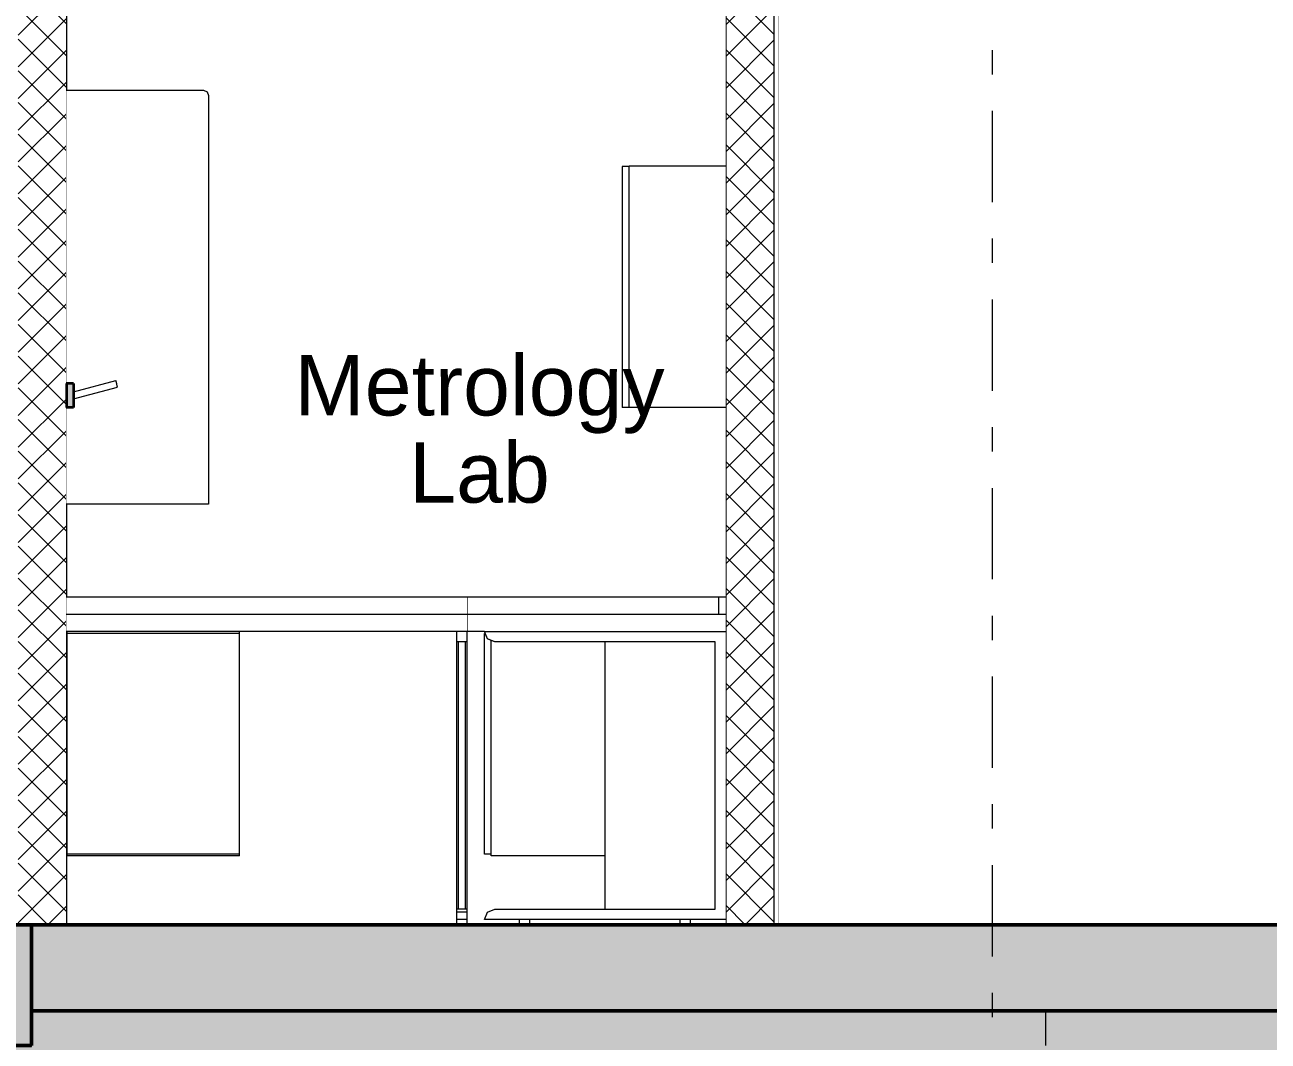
# Model space of a CAD drawing. Header units: millimetres. Extents: x -48147 to 1414029, y -496296 to 18123.
# Drawn here: x 1380901 to 1384508, y -491174 to -488227 of the extents above; entities that cross this region are included whole.
import ezdxf
from ezdxf.enums import TextEntityAlignment as Align

# ---------------------------------------------------------------- set-up
doc = ezdxf.new("R2010")
doc.units = ezdxf.units.MM
doc.header["$MEASUREMENT"] = 0
for name, pattern in [('Dashed', [2822.222233, 1411.111116, -1411.111116]), ('Double Dashed', [546.805537, 264.583325, -105.833328, 70.555556, -105.833328]), ('Wipeout_Contour', [1000, 0, -1000])]:
    doc.linetypes.add(name, pattern=pattern)
for name, color, linetype, lineweight, true_color in [('0_Pen_No__105', 7, 'Continuous', 15, 0xa6a6a6), ('A-230-M_FLOOR.IFC Import_Pen_No__104', 7, 'Continuous', 15, 0xa6a6a6), ('A-230-M_FLOOR.IFC Import_Pen_No__109', 7, 'Continuous', 15, 0xa6a6a6), ('A-230-M_FLOOR.IFC Import_Pen_No__24', 7, 'Continuous', 50, 0x2a2a2a), ('A-230-M_FLOOR.IFC Import_Pen_No__29', 7, 'Continuous', 50, 0x2a2a2a), ('HATCHING_Pen_No__145', 7, 'Continuous', 0, 0xa6a6a6), ('New_A-15-MG_Structural_Grid_Phase_2_Pen_No__222', 7, 'Continuous', 13, 0x65af33), ('New_A-25-M_Wall_Int_Pen_No__107', 7, 'Continuous', 15, 0xa6a6a6), ('New_A-35-M_FFE_Fixed_Pen_No__104', 7, 'Continuous', 15, 0xa6a6a6), ('New_A-35-M_FFE_Fixed_Pen_No__44', 7, 'Continuous', 35, 0x444444), ('New_A-35-M_FFE_Fixed_Pen_No__64', 7, 'Continuous', 20, 0x606060)]:
    doc.layers.add(name, color=color, linetype=linetype, lineweight=lineweight, true_color=true_color)
for name, color, linetype in [('A-230-M_FLOOR.IFC Import', 7, 'Continuous'), ('A-25-M_Wall_Int', 7, 'Continuous'), ('New_A-15-MG_Structural_Grid_Phase_2', 7, 'Continuous'), ('New_A-25-M_Wall_Int', 7, 'Continuous'), ('New_A-35-M_FFE_Fixed', 7, 'Continuous'), ('S-160-M_FOUND.IFC Import', 7, 'Continuous'), ('S-280-M_COLUMN.IFC Import', 7, 'Continuous')]:
    doc.layers.add(name, color=color, linetype=linetype)
for name, color, linetype, lineweight in [('A-95-P_Text_1_50_GA_Pen_No__1', 7, 'Continuous', 13), ('HATCHING_Pen_No__1', 7, 'Continuous', 13), ('New_A-25-M_Wall_Int_Pen_No__1', 7, 'Continuous', 13), ('New_A-35-M_FFE_Fixed_Pen_No__191', 7, 'Continuous', 5), ('New_A-35-M_FFE_Fixed_Pen_No__4', 7, 'Continuous', 20), ('S-280-M_COLUMN.IFC Import_Pen_No__88', 8, 'Continuous', 20)]:
    doc.layers.add(name, color=color, linetype=linetype, lineweight=lineweight)
doc.styles.add('GENERATED_STYLE_2', font='')
doc.styles.get('GENERATED_STYLE_2').set_extended_font_data('Swis721 BT')
pattern_1 = [(45, (1372878.996, -490836.73), (-45.96194, 45.96194), []), (135, (1372878.996, -490836.73), (45.96194, 45.96194), [])]

# ---------------------------------------------------------------- blocks, each defined once
blk = doc.blocks.new('Section Elem_82_2', base_point=(1372879, -490836.7))
at = {"color": 254, "linetype": 'Wipeout_Contour', "lineweight": 0, "ltscale": 8800853.557497036}
blk.add_wipeout([(1383074.1, -487836.7), (1383074.1, -487811.7), (1383074.1, -487236.7), (1382934.1, -487236.7), (1382934.1, -490836.7), (1383074.1, -490836.7)], dxfattribs=at).dxf.layer = 'New_A-25-M_Wall_Int'
at = {"layer": 'New_A-25-M_Wall_Int_Pen_No__107', "linetype": 'Continuous'}
h = blk.add_hatch(dxfattribs=at)
h.set_pattern_fill('Concrete_Block_0002', color=256, style=0, pattern_type=2)
h.set_pattern_definition(pattern_1)
h.paths.add_polyline_path([(1383074.1, -487836.7), (1383074.1, -487811.7), (1383074.1, -487236.7), (1382934.1, -487236.7), (1382934.1, -490836.7), (1383074.1, -490836.7)])
at = {"layer": 'New_A-25-M_Wall_Int_Pen_No__1', "linetype": 'Continuous'}
blk.add_line((1382934.1, -487236.7), (1382934.1, -490836.7), dxfattribs=at)
at = {"color": 254, "linetype": 'Wipeout_Contour', "lineweight": 0, "ltscale": 5868379.344318396}
blk.add_wipeout([(1383074.1, -487836.7), (1383074.1, -490836.7), (1383089.1, -490836.7), (1383089.1, -487836.7)], dxfattribs=at).dxf.layer = 'New_A-25-M_Wall_Int'
at = {"layer": 'New_A-25-M_Wall_Int_Pen_No__107', "linetype": 'Continuous'}
h = blk.add_hatch(dxfattribs=at)
h.set_pattern_fill('Plaster_0002', color=256, style=0, pattern_type=2)
h.set_pattern_definition([(270, (1372879, -490836.73), (86.60254, 0), [0, -50]), (270, (1372922.3, -490861.73), (86.60254, 0), [0, -50])])
h.paths.add_polyline_path([(1383074.1, -487836.7), (1383074.1, -490836.7), (1383089.1, -490836.7), (1383089.1, -487836.7)])
at = {"layer": 'New_A-25-M_Wall_Int_Pen_No__1', "linetype": 'Continuous'}
for p, q in [((1383074.1, -487836.7), (1383074.1, -490836.7)), ((1383089.1, -487836.7), (1383089.1, -490836.7))]:
    blk.add_line(p, q, dxfattribs=at)
blk = doc.blocks.new('Section Elem_106_2', base_point=(1372879, -490836.7))
at = {"color": 254, "linetype": 'Wipeout_Contour', "lineweight": 0, "ltscale": 23454507.47983278}
blk.add_wipeout([(1382934.1, -487540.5), (1381022.1, -487540.5), (1381022.1, -488416.7), (1381419.1, -488416.7), (1381429.7, -488421.1), (1381434.1, -488431.7), (1381434.1, -489616.7), (1381022.1, -489616.7), (1381022.1, -489886.7), (1382934.1, -489886.7), (1382934.1, -489336.7), (1382634.1, -489336.7), (1382634.1, -488637.7), (1382654.1, -488637.7), (1382654.1, -488636.7), (1382934.1, -488636.7)], dxfattribs=at).dxf.layer = 'New_A-25-M_Wall_Int'
at = {"color": 254, "linetype": 'Wipeout_Contour', "lineweight": 0, "ltscale": 11727047.96999164}
blk.add_wipeout([(1381022.1, -490836.7), (1382154.1, -490836.7), (1382154.1, -489986.7), (1381524.1, -489986.7), (1381524.1, -490636.7), (1381024.1, -490636.7), (1381024.1, -489986.7), (1381022.1, -489986.7)], dxfattribs=at).dxf.layer = 'New_A-25-M_Wall_Int'
at = {"color": 254, "linetype": 'Wipeout_Contour', "lineweight": 0, "ltscale": 22001327.64800302}
blk.add_wipeout([(1382184.1, -490836.7), (1382335.8, -490836.7), (1382335.8, -490821.7), (1382234.1, -490821.7), (1382242.9, -490800.5), (1382264.1, -490791.7), (1382584.1, -490791.7), (1382584.1, -490636.7), (1382254.1, -490636.7), (1382254.1, -490631.7), (1382234.1, -490631.7), (1382234.1, -489991.7), (1382236.2, -489991.7), (1382234.1, -489986.7), (1382184.1, -489986.7)], dxfattribs=at).dxf.layer = 'New_A-25-M_Wall_Int'
at = {"color": 254, "linetype": 'Wipeout_Contour', "lineweight": 0, "ltscale": 5869622.916726158}
blk.add_wipeout([(1382934.1, -490821.7), (1382832.5, -490821.7), (1382832.5, -490836.7), (1382934.1, -490836.7)], dxfattribs=at).dxf.layer = 'New_A-25-M_Wall_Int'
at = {"color": 254, "linetype": 'Wipeout_Contour', "lineweight": 0, "ltscale": 5868495.19814803}
blk.add_wipeout([(1382365.8, -490836.7), (1382802.5, -490836.7), (1382802.5, -490821.7), (1382365.8, -490821.7)], dxfattribs=at).dxf.layer = 'New_A-25-M_Wall_Int'
blk = doc.blocks.new('Section Elem_221_2', base_point=(1372879, -490836.7))
at = {"color": 254, "linetype": 'Wipeout_Contour', "lineweight": 0, "ltscale": 5859950.328052682}
blk.add_wipeout([(1381022.1, -487236.7), (1380882.1, -487236.7), (1380882.1, -490836.7), (1381022.1, -490836.7)], dxfattribs=at).dxf.layer = 'New_A-25-M_Wall_Int'
at = {"layer": 'New_A-25-M_Wall_Int_Pen_No__107', "linetype": 'Continuous'}
h = blk.add_hatch(dxfattribs=at)
h.set_pattern_fill('Concrete_Block_0002', color=256, style=0, pattern_type=2)
h.set_pattern_definition(pattern_1)
h.paths.add_polyline_path([(1381022.1, -487236.7), (1380882.1, -487236.7), (1380882.1, -490836.7), (1381022.1, -490836.7)])
at = {"layer": 'New_A-25-M_Wall_Int_Pen_No__1', "linetype": 'Continuous'}
for p, q in [((1381022.1, -487236.7), (1381022.1, -489266.7)), ((1381022.1, -489336.7), (1381022.1, -490836.7))]:
    blk.add_line(p, q, dxfattribs=at)
blk = doc.blocks.new('Section Elem_284_2', base_point=(1372879, -490836.7))
at = {"color": 254, "linetype": 'Wipeout_Contour', "lineweight": 0, "ltscale": 5867136.465312289}
blk.add_wipeout([(1382184.1, -489886.7), (1382184.1, -489936.7), (1382914.1, -489936.7), (1382914.1, -489886.7)], dxfattribs=at).dxf.layer = 'New_A-35-M_FFE_Fixed'
at = {"layer": 'New_A-35-M_FFE_Fixed_Pen_No__64', "linetype": 'Continuous'}
for p in [(1382914.1, -489886.7), (1382184.1, -489936.7)]:
    blk.add_line(p, (1382184.1, -489886.7), dxfattribs=at)
blk = doc.blocks.new('Section Elem_286_2', base_point=(1372879, -490836.7))
at = {"color": 254, "linetype": 'Wipeout_Contour', "lineweight": 0, "ltscale": 5867240.974698574}
blk.add_wipeout([(1382934.1, -489986.7), (1382934.1, -489936.7), (1382184.1, -489936.7), (1382184.1, -489986.7)], dxfattribs=at).dxf.layer = 'New_A-35-M_FFE_Fixed'
at = {"color": 254, "linetype": 'Wipeout_Contour', "lineweight": 0, "ltscale": 5867567.387926623}
blk.add_wipeout([(1382335.8, -490836.7), (1382340.2, -490836.7), (1382340.2, -490821.7), (1382335.8, -490821.7)], dxfattribs=at).dxf.layer = 'New_A-35-M_FFE_Fixed'
at = {"color": 254, "linetype": 'Wipeout_Contour', "lineweight": 0, "ltscale": 5869326.490363855}
blk.add_wipeout([(1382802.5, -490836.7), (1382806.9, -490836.7), (1382806.9, -490821.7), (1382802.5, -490821.7)], dxfattribs=at).dxf.layer = 'New_A-35-M_FFE_Fixed'
at = {"layer": 'New_A-35-M_FFE_Fixed_Pen_No__64', "linetype": 'Continuous'}
blk.add_line((1382184.1, -489986.7), (1382184.1, -489936.7), dxfattribs=at)
at = {"color": 254, "linetype": 'Wipeout_Contour', "lineweight": 0, "ltscale": 5868550.325766611}
blk.add_wipeout([(1382934.1, -489936.7), (1382934.1, -489886.7), (1382914.1, -489886.7), (1382914.1, -489936.7)], dxfattribs=at).dxf.layer = 'New_A-35-M_FFE_Fixed'
at = {"color": 254, "linetype": 'Wipeout_Contour', "lineweight": 0, "ltscale": 5867595.658698523}
blk.add_wipeout([(1382340.2, -490836.7), (1382350.8, -490836.7), (1382350.8, -490821.7), (1382340.2, -490821.7)], dxfattribs=at).dxf.layer = 'New_A-35-M_FFE_Fixed'
at = {"color": 254, "linetype": 'Wipeout_Contour', "lineweight": 0, "ltscale": 5869354.762203814}
blk.add_wipeout([(1382806.9, -490836.7), (1382817.5, -490836.7), (1382817.5, -490821.7), (1382806.9, -490821.7)], dxfattribs=at).dxf.layer = 'New_A-35-M_FFE_Fixed'
at = {"layer": 'New_A-35-M_FFE_Fixed_Pen_No__64', "linetype": 'Continuous'}
for p, q in [((1382934.1, -489886.7), (1382914.1, -489886.7)), ((1382914.1, -489936.7), (1382914.1, -489886.7)), ((1382914.1, -489936.7), (1382184.1, -489936.7)), ((1382934.1, -489936.7), (1382914.1, -489936.7))]:
    blk.add_line(p, q, dxfattribs=at)
at = {"color": 254, "linetype": 'Wipeout_Contour', "lineweight": 0, "ltscale": 5867635.639625199}
blk.add_wipeout([(1382350.8, -490836.7), (1382361.4, -490836.7), (1382361.4, -490821.7), (1382350.8, -490821.7)], dxfattribs=at).dxf.layer = 'New_A-35-M_FFE_Fixed'
at = {"color": 254, "linetype": 'Wipeout_Contour', "lineweight": 0, "ltscale": 5869394.744640931}
blk.add_wipeout([(1382817.5, -490836.7), (1382828.1, -490836.7), (1382828.1, -490821.7), (1382817.5, -490821.7)], dxfattribs=at).dxf.layer = 'New_A-35-M_FFE_Fixed'
at = {"color": 254, "linetype": 'Wipeout_Contour', "lineweight": 0, "ltscale": 5867663.910422042}
blk.add_wipeout([(1382361.4, -490836.7), (1382365.8, -490836.7), (1382365.8, -490821.7), (1382361.4, -490821.7)], dxfattribs=at).dxf.layer = 'New_A-35-M_FFE_Fixed'
at = {"color": 254, "linetype": 'Wipeout_Contour', "lineweight": 0, "ltscale": 5869423.0165058}
blk.add_wipeout([(1382828.1, -490836.7), (1382832.5, -490836.7), (1382832.5, -490821.7), (1382828.1, -490821.7)], dxfattribs=at).dxf.layer = 'New_A-35-M_FFE_Fixed'
at = {"color": 254, "linetype": 'Wipeout_Contour', "lineweight": 0, "ltscale": 14669174.96812429}
blk.add_wipeout([(1382934.1, -490821.7), (1382934.1, -489986.7), (1382234.1, -489986.7), (1382242.9, -490007.9), (1382264.1, -490016.7), (1382904.1, -490016.7), (1382904.1, -490791.7), (1382264.1, -490791.7), (1382242.9, -490800.5), (1382234.1, -490821.7)], dxfattribs=at).dxf.layer = 'New_A-35-M_FFE_Fixed'
at = {"layer": 'New_A-35-M_FFE_Fixed_Pen_No__64', "linetype": 'Continuous'}
for p, q in [((1382234.1, -490821.7), (1382242.9, -490800.5)), ((1382934.1, -490821.7), (1382234.1, -490821.7)), ((1382242.9, -490800.5), (1382264.1, -490791.7)), ((1382335.8, -490836.7), (1382335.8, -490821.7)), ((1382365.8, -490836.7), (1382365.8, -490821.7)), ((1382802.5, -490836.7), (1382802.5, -490821.7)), ((1382832.5, -490836.7), (1382832.5, -490821.7))]:
    blk.add_line(p, q, dxfattribs=at)
at = {"color": 254, "linetype": 'Wipeout_Contour', "lineweight": 0, "ltscale": 5868530.042910148}
blk.add_wipeout([(1382904.1, -490791.7), (1382904.1, -490016.7), (1382584.1, -490016.7), (1382584.1, -490791.7)], dxfattribs=at).dxf.layer = 'New_A-35-M_FFE_Fixed'
at = {"layer": 'New_A-35-M_FFE_Fixed_Pen_No__64', "linetype": 'Continuous'}
for p, q in [((1382904.1, -490791.7), (1382904.1, -490016.7)), ((1382264.1, -490791.7), (1382904.1, -490791.7))]:
    blk.add_line(p, q, dxfattribs=at)
at = {"color": 254, "linetype": 'Wipeout_Contour', "lineweight": 0, "ltscale": 7333750.591484977}
blk.add_wipeout([(1382254.1, -490012.6), (1382254.1, -490636.7), (1382584.1, -490636.7), (1382584.1, -490016.7), (1382264.1, -490016.7)], dxfattribs=at).dxf.layer = 'New_A-35-M_FFE_Fixed'
at = {"layer": 'New_A-35-M_FFE_Fixed_Pen_No__64', "linetype": 'Continuous'}
blk.add_line((1382584.1, -490791.7), (1382584.1, -490016.7), dxfattribs=at)
at = {"color": 254, "linetype": 'Wipeout_Contour', "lineweight": 0, "ltscale": 8799571.95366405}
blk.add_wipeout([(1382234.1, -489991.7), (1382234.1, -490631.7), (1382254.1, -490631.7), (1382254.1, -490012.6), (1382242.9, -490007.9), (1382236.2, -489991.7)], dxfattribs=at).dxf.layer = 'New_A-35-M_FFE_Fixed'
at = {"layer": 'New_A-35-M_FFE_Fixed_Pen_No__64', "linetype": 'Continuous'}
for p, q in [((1382234.1, -489986.7), (1382184.1, -489986.7)), ((1382242.9, -490007.9), (1382234.1, -489986.7)), ((1382234.1, -489986.7), (1382934.1, -489986.7)), ((1382236.2, -489991.7), (1382234.1, -489991.7)), ((1382234.1, -490631.7), (1382234.1, -489991.7)), ((1382264.1, -490016.7), (1382242.9, -490007.9)), ((1382254.1, -490636.7), (1382254.1, -490012.6)), ((1382904.1, -490016.7), (1382264.1, -490016.7)), ((1382254.1, -490631.7), (1382234.1, -490631.7)), ((1382584.1, -490636.7), (1382254.1, -490636.7))]:
    blk.add_line(p, q, dxfattribs=at)
blk = doc.blocks.new('Section Elem_287_2', base_point=(1372879, -490836.7))
at = {"color": 254, "linetype": 'Wipeout_Contour', "lineweight": 0, "ltscale": 5866372.323374671}
blk.add_wipeout([(1382934.1, -488656.7), (1382934.1, -488636.7), (1382654.1, -488636.7), (1382654.1, -488656.7)], dxfattribs=at).dxf.layer = 'New_A-35-M_FFE_Fixed'
at = {"color": 254, "linetype": 'Wipeout_Contour', "lineweight": 0, "ltscale": 5867279.14691637}
blk.add_wipeout([(1382934.1, -489336.7), (1382934.1, -489316.7), (1382654.1, -489316.7), (1382654.1, -489336.7)], dxfattribs=at).dxf.layer = 'New_A-35-M_FFE_Fixed'
at = {"color": 254, "linetype": 'Wipeout_Contour', "lineweight": 0, "ltscale": 5866825.727040829}
blk.add_wipeout([(1382934.1, -489316.7), (1382934.1, -488656.7), (1382654.1, -488656.7), (1382654.1, -489316.7)], dxfattribs=at).dxf.layer = 'New_A-35-M_FFE_Fixed'
at = {"color": 254, "linetype": 'Wipeout_Contour', "lineweight": 0, "ltscale": 5866260.737177612}
blk.add_wipeout([(1382654.1, -488637.7), (1382634.1, -488637.7), (1382634.1, -489336.7), (1382654.1, -489336.7)], dxfattribs=at).dxf.layer = 'New_A-35-M_FFE_Fixed'
at = {"layer": 'New_A-35-M_FFE_Fixed_Pen_No__4', "linetype": 'Continuous'}
for p, q in [((1382634.1, -488637.7), (1382634.1, -489336.7)), ((1382654.1, -488637.7), (1382634.1, -488637.7)), ((1382934.1, -488636.7), (1382654.1, -488636.7)), ((1382654.1, -488656.7), (1382654.1, -488636.7)), ((1382654.1, -489316.7), (1382654.1, -488656.7)), ((1382654.1, -489336.7), (1382634.1, -489336.7)), ((1382654.1, -489336.7), (1382654.1, -489316.7)), ((1382934.1, -489336.7), (1382654.1, -489336.7))]:
    blk.add_line(p, q, dxfattribs=at)
blk = doc.blocks.new('Section Elem_288_2', base_point=(1372879, -490836.7))
at = {"color": 254, "linetype": 'Wipeout_Contour', "lineweight": 0, "ltscale": 5863636.78501215}
blk.add_wipeout([(1381022.1, -489986.7), (1382184.1, -489986.7), (1382184.1, -489936.7), (1381022.1, -489936.7)], dxfattribs=at).dxf.layer = 'New_A-35-M_FFE_Fixed'
at = {"color": 254, "linetype": 'Wipeout_Contour', "lineweight": 0, "ltscale": 5863296.28130178}
blk.add_wipeout([(1381024.1, -490631.7), (1381024.1, -490636.7), (1381524.1, -490636.7), (1381524.1, -490631.7)], dxfattribs=at).dxf.layer = 'New_A-35-M_FFE_Fixed'
at = {"color": 254, "linetype": 'Wipeout_Contour', "lineweight": 0, "ltscale": 5866910.88067091}
blk.add_wipeout([(1382158.5, -490836.7), (1382169.1, -490836.7), (1382169.1, -490821.7), (1382158.5, -490821.7)], dxfattribs=at).dxf.layer = 'New_A-35-M_FFE_Fixed'
at = {"color": 254, "linetype": 'Wipeout_Contour', "lineweight": 0, "ltscale": 5863569.940319142}
blk.add_wipeout([(1381022.1, -489936.7), (1382184.1, -489936.7), (1382184.1, -489886.7), (1381022.1, -489886.7)], dxfattribs=at).dxf.layer = 'New_A-35-M_FFE_Fixed'
at = {"color": 254, "linetype": 'Wipeout_Contour', "lineweight": 0, "ltscale": 5862433.219063408}
blk.add_wipeout([(1381524.1, -489986.7), (1381024.1, -489986.7), (1381024.1, -489991.7), (1381524.1, -489991.7)], dxfattribs=at).dxf.layer = 'New_A-35-M_FFE_Fixed'
at = {"color": 254, "linetype": 'Wipeout_Contour', "lineweight": 0, "ltscale": 5866950.861009225}
blk.add_wipeout([(1382169.1, -490836.7), (1382179.7, -490836.7), (1382179.7, -490821.7), (1382169.1, -490821.7)], dxfattribs=at).dxf.layer = 'New_A-35-M_FFE_Fixed'
at = {"layer": 'New_A-35-M_FFE_Fixed_Pen_No__64', "linetype": 'Continuous'}
for p, q in [((1382184.1, -489886.7), (1381022.1, -489886.7)), ((1382184.1, -489936.7), (1381022.1, -489936.7))]:
    blk.add_line(p, q, dxfattribs=at)
at = {"color": 254, "linetype": 'Wipeout_Contour', "lineweight": 0, "ltscale": 5862864.748371271}
blk.add_wipeout([(1381524.1, -490631.7), (1381524.1, -489991.7), (1381024.1, -489991.7), (1381024.1, -490631.7)], dxfattribs=at).dxf.layer = 'New_A-35-M_FFE_Fixed'
at = {"color": 254, "linetype": 'Wipeout_Contour', "lineweight": 0, "ltscale": 5866882.610315052}
blk.add_wipeout([(1382154.1, -490836.7), (1382158.5, -490836.7), (1382158.5, -490821.7), (1382154.1, -490821.7)], dxfattribs=at).dxf.layer = 'New_A-35-M_FFE_Fixed'
at = {"color": 254, "linetype": 'Wipeout_Contour', "lineweight": 0, "ltscale": 5866979.131390038}
blk.add_wipeout([(1382179.7, -490836.7), (1382184.1, -490836.7), (1382184.1, -490821.7), (1382179.7, -490821.7)], dxfattribs=at).dxf.layer = 'New_A-35-M_FFE_Fixed'
at = {"layer": 'New_A-35-M_FFE_Fixed_Pen_No__64', "linetype": 'Continuous'}
for p, q in [((1381024.1, -489991.7), (1381024.1, -489986.7)), ((1381524.1, -489991.7), (1381024.1, -489991.7)), ((1381024.1, -490631.7), (1381024.1, -489991.7)), ((1381524.1, -489991.7), (1381524.1, -489986.7)), ((1381524.1, -490631.7), (1381524.1, -489991.7)), ((1381524.1, -490631.7), (1381024.1, -490631.7)), ((1381024.1, -490636.7), (1381024.1, -490631.7)), ((1381524.1, -490636.7), (1381024.1, -490636.7)), ((1381524.1, -490636.7), (1381524.1, -490631.7))]:
    blk.add_line(p, q, dxfattribs=at)
at = {"color": 254, "linetype": 'Wipeout_Contour', "lineweight": 0, "ltscale": 5866906.634519611}
blk.add_wipeout([(1382184.1, -490821.7), (1382184.1, -490800.5), (1382154.1, -490800.5), (1382154.1, -490821.7)], dxfattribs=at).dxf.layer = 'New_A-35-M_FFE_Fixed'
at = {"layer": 'New_A-35-M_FFE_Fixed_Pen_No__64', "linetype": 'Continuous'}
for p, q in [((1382154.1, -490836.7), (1382154.1, -490821.7)), ((1382184.1, -490821.7), (1382154.1, -490821.7)), ((1382184.1, -490836.7), (1382184.1, -490821.7))]:
    blk.add_line(p, q, dxfattribs=at)
at = {"color": 254, "linetype": 'Wipeout_Contour', "lineweight": 0, "ltscale": 5866886.556854095}
blk.add_wipeout([(1382184.1, -490800.5), (1382184.1, -490791.7), (1382154.1, -490791.7), (1382154.1, -490800.5)], dxfattribs=at).dxf.layer = 'New_A-35-M_FFE_Fixed'
at = {"color": 254, "linetype": 'Wipeout_Contour', "lineweight": 0, "ltscale": 5866315.259442156}
blk.add_wipeout([(1382159.1, -490016.7), (1382154.1, -490016.7), (1382154.1, -490791.7), (1382159.1, -490791.7)], dxfattribs=at).dxf.layer = 'New_A-35-M_FFE_Fixed'
at = {"color": 254, "linetype": 'Wipeout_Contour', "lineweight": 0, "ltscale": 5866409.503135962}
blk.add_wipeout([(1382179.1, -490791.7), (1382184.1, -490791.7), (1382184.1, -490016.7), (1382179.1, -490016.7)], dxfattribs=at).dxf.layer = 'New_A-35-M_FFE_Fixed'
at = {"color": 254, "linetype": 'Wipeout_Contour', "lineweight": 0, "ltscale": 5865838.21421966}
blk.add_wipeout([(1382184.1, -490016.7), (1382184.1, -490007.9), (1382154.1, -490007.9), (1382154.1, -490016.7)], dxfattribs=at).dxf.layer = 'New_A-35-M_FFE_Fixed'
at = {"color": 254, "linetype": 'Wipeout_Contour', "lineweight": 0, "ltscale": 5865818.165824094}
blk.add_wipeout([(1382184.1, -490007.9), (1382184.1, -489986.7), (1382154.1, -489986.7), (1382154.1, -490007.9)], dxfattribs=at).dxf.layer = 'New_A-35-M_FFE_Fixed'
at = {"layer": 'New_A-35-M_FFE_Fixed_Pen_No__64', "linetype": 'Continuous'}
blk.add_line((1382184.1, -489986.7), (1381022.1, -489986.7), dxfattribs=at)
at = {"color": 254, "linetype": 'Wipeout_Contour', "lineweight": 0, "ltscale": 5866362.381361077}
blk.add_wipeout([(1382179.1, -490791.7), (1382179.1, -490016.7), (1382159.1, -490016.7), (1382159.1, -490791.7)], dxfattribs=at).dxf.layer = 'New_A-35-M_FFE_Fixed'
at = {"layer": 'New_A-35-M_FFE_Fixed_Pen_No__64', "linetype": 'Continuous'}
for p, q in [((1382154.1, -490007.9), (1382154.1, -489986.7)), ((1382184.1, -490007.9), (1382184.1, -489986.7)), ((1382154.1, -490016.7), (1382154.1, -490007.9)), ((1382154.1, -490791.7), (1382154.1, -490016.7)), ((1382184.1, -490016.7), (1382154.1, -490016.7)), ((1382159.1, -490791.7), (1382159.1, -490016.7)), ((1382179.1, -490791.7), (1382179.1, -490016.7)), ((1382184.1, -490016.7), (1382184.1, -490007.9)), ((1382184.1, -490791.7), (1382184.1, -490016.7)), ((1382154.1, -490800.5), (1382154.1, -490791.7)), ((1382184.1, -490791.7), (1382154.1, -490791.7)), ((1382154.1, -490821.7), (1382154.1, -490800.5)), ((1382184.1, -490800.5), (1382154.1, -490800.5)), ((1382184.1, -490800.5), (1382184.1, -490791.7)), ((1382184.1, -490821.7), (1382184.1, -490800.5))]:
    blk.add_line(p, q, dxfattribs=at)
blk = doc.blocks.new('Section Elem_342_2', base_point=(1372879, -490836.7))
at = {"color": 254, "linetype": 'Wipeout_Contour', "lineweight": 0, "ltscale": 14652335.9637532}
blk.add_wipeout([(1381022.1, -489616.7), (1381434.1, -489616.7), (1381434.1, -488431.7), (1381429.7, -488421.1), (1381419.1, -488416.7), (1381022.1, -488416.7), (1381022.1, -488436.7), (1381414.1, -488436.7), (1381414.1, -489591.7), (1381022.1, -489591.7)], dxfattribs=at).dxf.layer = 'New_A-35-M_FFE_Fixed'
at = {"layer": 'New_A-35-M_FFE_Fixed_Pen_No__191', "linetype": 'Continuous'}
for p, q in [((1381022.1, -488416.7), (1381419.1, -488416.7)), ((1381434.1, -488431.7), (1381434.1, -489616.7)), ((1381434.1, -489616.7), (1381022.1, -489616.7))]:
    blk.add_line(p, q, dxfattribs=at)
at = {"color": 254, "linetype": 'Wipeout_Contour', "lineweight": 0, "ltscale": 19047642.36723513}
blk.add_wipeout([(1381022.1, -488436.7), (1381022.1, -489266.7), (1381042.1, -489266.7), (1381042.1, -489291.4), (1381165.1, -489258.4), (1381165.9, -489261.3), (1381170.3, -489277.7), (1381042.1, -489312.1), (1381042.1, -489336.7), (1381022.1, -489336.7), (1381022.1, -489591.7), (1381414.1, -489591.7), (1381414.1, -488436.7)], dxfattribs=at).dxf.layer = 'New_A-35-M_FFE_Fixed'
at = {"layer": 'New_A-35-M_FFE_Fixed_Pen_No__191', "linetype": 'Continuous'}
for p, q in [((1381419.1, -488416.7), (1381429.7, -488421.1)), ((1381429.7, -488421.1), (1381434.1, -488431.7))]:
    blk.add_line(p, q, dxfattribs=at)
blk = doc.blocks.new('Section Elem_343_2', base_point=(1372879, -490836.7))
at = {"layer": 'New_A-35-M_FFE_Fixed_Pen_No__44', "linetype": 'Continuous'}
for p in [(1381022.1, -489266.7), (1381042.1, -489336.7)]:
    blk.add_line(p, (1381022.1, -489336.7), dxfattribs=at)
at = {"color": 254, "linetype": 'Wipeout_Contour', "lineweight": 0, "ltscale": 5860869.486084799}
blk.add_wipeout([(1381042.1, -489312.1), (1381170.3, -489277.7), (1381169.5, -489274.9), (1381042.1, -489309.1)], dxfattribs=at).dxf.layer = 'New_A-35-M_FFE_Fixed'
at = {"color": 254, "linetype": 'Wipeout_Contour', "lineweight": 0, "ltscale": 5860860.369469096}
blk.add_wipeout([(1381042.1, -489309.1), (1381169.5, -489274.9), (1381167.7, -489268.1), (1381042.1, -489301.7)], dxfattribs=at).dxf.layer = 'New_A-35-M_FFE_Fixed'
at = {"color": 254, "linetype": 'Wipeout_Contour', "lineweight": 0, "ltscale": 5860847.468659498}
blk.add_wipeout([(1381042.1, -489301.7), (1381167.7, -489268.1), (1381165.9, -489261.3), (1381042.1, -489294.4)], dxfattribs=at).dxf.layer = 'New_A-35-M_FFE_Fixed'
at = {"color": 254, "linetype": 'Wipeout_Contour', "lineweight": 0, "ltscale": 5860838.340554751}
blk.add_wipeout([(1381042.1, -489294.4), (1381165.9, -489261.3), (1381165.1, -489258.4), (1381042.1, -489291.4)], dxfattribs=at).dxf.layer = 'New_A-35-M_FFE_Fixed'
at = {"layer": 'New_A-35-M_FFE_Fixed_Pen_No__104', "linetype": 'Continuous'}
blk.add_hatch(color=256, dxfattribs=at).paths.add_polyline_path([(1381022.1, -489336.7), (1381042.1, -489336.7), (1381042.1, -489266.7), (1381022.1, -489266.7)])
at = {"layer": 'New_A-35-M_FFE_Fixed_Pen_No__4', "linetype": 'Continuous'}
for p, q in [((1381042.1, -489291.4), (1381165.1, -489258.4)), ((1381165.9, -489261.3), (1381165.1, -489258.4)), ((1381167.7, -489268.1), (1381165.9, -489261.3)), ((1381169.5, -489274.9), (1381167.7, -489268.1)), ((1381042.1, -489312.1), (1381170.3, -489277.7)), ((1381170.3, -489277.7), (1381169.5, -489274.9))]:
    blk.add_line(p, q, dxfattribs=at)
at = {"layer": 'New_A-35-M_FFE_Fixed_Pen_No__44', "linetype": 'Continuous'}
for q in [(1381022.1, -489266.7), (1381042.1, -489336.7)]:
    blk.add_line((1381042.1, -489266.7), q, dxfattribs=at)
blk = doc.blocks.new('Section Elem_389_2', base_point=(1372879, -490836.7))
at = {"color": 254, "linetype": 'Wipeout_Contour', "lineweight": 0, "ltscale": 5876764.403621636}
blk.add_wipeout([(1387520.5, -487836.7), (1383089.1, -487836.7), (1383089.1, -490836.7), (1387520.5, -490836.7)], dxfattribs=at).dxf.layer = 'A-25-M_Wall_Int'
blk = doc.blocks.new('Section Elem_446_2', base_point=(1372879, -490836.7))
at = {"color": 254, "linetype": 'Wipeout_Contour', "lineweight": 0, "ltscale": 5873301.957108263}
blk.add_wipeout([(1383589.1, -491186.7), (1383861.4, -491186.7), (1383861.4, -491086.7), (1383689.1, -491086.7)], dxfattribs=at).dxf.layer = 'S-280-M_COLUMN.IFC Import'
at = {"layer": 'S-280-M_COLUMN.IFC Import_Pen_No__88', "linetype": 'Continuous'}
blk.add_line((1383861.4, -491086.7), (1383861.4, -491186.7), dxfattribs=at)
blk = doc.blocks.new('Section Elem_673_2', base_point=(1372879, -490836.7))
at = {"color": 254, "linetype": 'Wipeout_Contour', "lineweight": 0, "ltscale": 5872699.783934643}
blk.add_wipeout([(1383438.4, -491336.7), (1383439.1, -491336.7), (1383689.1, -491086.7), (1383688.4, -491086.7)], dxfattribs=at).dxf.layer = 'S-160-M_FOUND.IFC Import'
blk = doc.blocks.new('Section Elem_674_2', base_point=(1372879, -490836.7))
at = {"color": 254, "linetype": 'Wipeout_Contour', "lineweight": 0, "ltscale": 5871756.23706522}
blk.add_wipeout([(1383188.4, -491336.7), (1383438.4, -491336.7), (1383688.4, -491086.7), (1382938.4, -491086.7)], dxfattribs=at).dxf.layer = 'S-160-M_FOUND.IFC Import'
blk = doc.blocks.new('Section Elem_728_2', base_point=(1372879, -490836.7))
at = {"layer": 'A-230-M_FLOOR.IFC Import_Pen_No__104', "linetype": 'Continuous', "lineweight": 0, "true_color": 0x535353}
blk.add_hatch(color=251, dxfattribs=at).paths.add_polyline_path([(1380920.7, -491186.7), (1380920.7, -490936.7), (1376275.5, -490936.7), (1376275.5, -491016.7), (1376422.8, -491016.7), (1376422.8, -491186.7)])
at = {"layer": 'A-230-M_FLOOR.IFC Import_Pen_No__24', "linetype": 'Continuous'}
for p, q in [((1380670.7, -490936.7), (1376425.5, -490936.7)), ((1380920.7, -491086.7), (1380920.7, -491186.7)), ((1380920.7, -491186.7), (1376422.8, -491186.7))]:
    blk.add_line(p, q, dxfattribs=at)
blk = doc.blocks.new('Section Elem_729_2', base_point=(1372879, -490836.7))
at = {"layer": 'A-230-M_FLOOR.IFC Import_Pen_No__104', "linetype": 'Continuous', "lineweight": 0, "true_color": 0x535353}
blk.add_hatch(color=251, dxfattribs=at).paths.add_polyline_path([(1380920.7, -490936.7), (1380920.7, -490836.7), (1380670.7, -490836.7), (1380670.7, -490936.7)])
at = {"layer": 'A-230-M_FLOOR.IFC Import_Pen_No__24', "linetype": 'Continuous'}
blk.add_line((1380670.7, -490836.7), (1380670.7, -490936.7), dxfattribs=at)
at = {"layer": 'A-230-M_FLOOR.IFC Import_Pen_No__24', "linetype": 'Continuous', "flags": 128}
blk.add_lwpolyline([(1380920.7, -490836.7), (1380882.1, -490836.7), (1380867.1, -490836.7), (1380670.7, -490836.7)], dxfattribs=at)
blk = doc.blocks.new('Section Elem_732_2', base_point=(1372879, -490836.7))
at = {"color": 254, "linetype": 'Wipeout_Contour', "lineweight": 0, "ltscale": 5908622.268670983}
blk.add_wipeout([(1405423.5, -491086.7), (1405423.5, -490836.7), (1380920.7, -490836.7), (1380920.7, -491086.7)], dxfattribs=at).dxf.layer = 'A-230-M_FLOOR.IFC Import'
at = {"layer": 'A-230-M_FLOOR.IFC Import_Pen_No__109', "linetype": 'Continuous'}
h = blk.add_hatch(dxfattribs=at)
h.set_pattern_fill('Lightweight_Concrete_0002', color=256, style=0, pattern_type=2)
h.set_pattern_definition([(0, (1372879, -490836.73), (0, 389.7114), [24.375, -200.625]), (0, (1372991.5, -490641.88), (0, 389.7114), [24.375, -200.625]), (60, (1372879, -490836.73), (-337.5, 194.8557), [24.375, -200.625]), (60, (1373104, -490836.73), (-337.5, 194.8557), [24.375, -200.625]), (120, (1372903.37, -490836.73), (337.5, 194.8557), [24.375, -200.625]), (120, (1373128.37, -490836.73), (337.5, 194.8557), [24.375, -200.625]), (0, (1372878.996, -490799.23), (0, 75), [0, -75, 0, -112.5]), (45, (1372916.496, -490799.23), (-53.033, 53.033), [0, -56.25, 0, -93.75])])
h.paths.add_polyline_path([(1405423.5, -491086.7), (1405423.5, -490836.7), (1380920.7, -490836.7), (1380920.7, -491086.7)])
at = {"layer": 'A-230-M_FLOOR.IFC Import_Pen_No__29', "linetype": 'Continuous'}
for p, q in [((1381022.1, -490836.7), (1380920.7, -490836.7)), ((1382934.1, -490836.7), (1381022.1, -490836.7)), ((1387520.5, -490836.7), (1383089.1, -490836.7)), ((1405423.5, -491086.7), (1380920.7, -491086.7))]:
    blk.add_line(p, q, dxfattribs=at)
at = {"layer": 'A-230-M_FLOOR.IFC Import_Pen_No__29', "linetype": 'Continuous', "flags": 128}
for points in [[(1380920.7, -490836.7), (1380920.7, -490936.7), (1380920.7, -491086.7)], [(1383089.1, -490836.7), (1383074.1, -490836.7), (1382934.1, -490836.7)]]:
    blk.add_lwpolyline(points, dxfattribs=at)
blk = doc.blocks.new('Standard grid marker[4]_2', base_point=(1383707.5, -469432.1))
at = {"layer": 'New_A-15-MG_Structural_Grid_Phase_2_Pen_No__222', "linetype": 'Double Dashed'}
blk.add_line((1383707.5, -470432.1), (1383707.5, -493836.7), dxfattribs=at)
at = {"layer": 'New_A-15-MG_Structural_Grid_Phase_2_Pen_No__222', "style": 'GENERATED_STYLE_2'}
for tag, p in [('AC_MarkerText_1_0', (1383707.5, -469163.7)), ('AC_MarkerText_1_1', (1383707.5, -495068.4))]:
    blk.add_attdef(tag, text='', height=175, rotation=360, dxfattribs=at).set_placement(p, align=Align.MIDDLE_CENTER)
blk = doc.blocks.new('S-24 Building Section_STORY_MARKER', base_point=(1372879, -490836.7))
at = {"layer": '0_Pen_No__105', "linetype": 'Dashed', "ltscale": 0.1}
blk.add_line((1358054.7, -490836.7), (1410366.7, -490836.7), dxfattribs=at)

msp = doc.modelspace()

# ---------------------------------------------------------------- block references
at = {"layer": 'A-230-M_FLOOR.IFC Import'}
msp.add_blockref('Section Elem_728_2', (1372879, -490836.7), dxfattribs=at)
at = {"layer": 'New_A-25-M_Wall_Int'}
msp.add_blockref('Section Elem_82_2', (1372879, -490836.7), dxfattribs=at)
at = {"layer": 'S-280-M_COLUMN.IFC Import'}
msp.add_blockref('Section Elem_446_2', (1372879, -490836.7), dxfattribs=at)

# ---------------------------------------------------------------- next in the draw order: block references
at = {"layer": 'A-25-M_Wall_Int'}
msp.add_blockref('Section Elem_389_2', (1372879, -490836.7), dxfattribs=at)
at = {"layer": 'New_A-25-M_Wall_Int'}
msp.add_blockref('Section Elem_106_2', (1372879, -490836.7), dxfattribs=at)
at = {"layer": 'S-160-M_FOUND.IFC Import'}
msp.add_blockref('Section Elem_673_2', (1372879, -490836.7), dxfattribs=at)

# ---------------------------------------------------------------- next in the draw order: block references
at = {"layer": 'New_A-25-M_Wall_Int'}
msp.add_blockref('Section Elem_221_2', (1372879, -490836.7), dxfattribs=at)
at = {"layer": 'New_A-35-M_FFE_Fixed'}
for name in ['Section Elem_287_2', 'Section Elem_284_2']:
    msp.add_blockref(name, (1372879, -490836.7), dxfattribs=at)
at = {"layer": 'S-160-M_FOUND.IFC Import'}
msp.add_blockref('Section Elem_674_2', (1372879, -490836.7), dxfattribs=at)

# ---------------------------------------------------------------- next in the draw order: block references
at = {"layer": 'A-230-M_FLOOR.IFC Import'}
msp.add_blockref('Section Elem_729_2', (1372879, -490836.7), dxfattribs=at)
at = {"layer": 'New_A-35-M_FFE_Fixed'}
for name in ['Section Elem_342_2', 'Section Elem_286_2']:
    msp.add_blockref(name, (1372879, -490836.7), dxfattribs=at)

# ---------------------------------------------------------------- next in the draw order: texts
at = {"layer": 'A-95-P_Text_1_50_GA_Pen_No__1', "linetype": 'Continuous', "insert": (1382220.2, -489184.9), "char_height": 175, "width": 3634.245, "attachment_point": 2, "line_spacing_factor": 0.866532, "style": 'GENERATED_STYLE_2'}
msp.add_mtext('\\A1;{\\fSwis721 BT|b0|i0|c0|p34;Metrology\\P\\fSwis721 BT|b0|i0|c0|p34;Lab}', dxfattribs=at)

# ---------------------------------------------------------------- next in the draw order: block references
at = {"layer": 'New_A-35-M_FFE_Fixed'}
for name in ['Section Elem_343_2', 'Section Elem_288_2']:
    msp.add_blockref(name, (1372879, -490836.7), dxfattribs=at)

# ---------------------------------------------------------------- next in the draw order: block references
at = {"layer": 'A-230-M_FLOOR.IFC Import'}
msp.add_blockref('Section Elem_732_2', (1372879, -490836.7), dxfattribs=at)

# ---------------------------------------------------------------- next in the draw order: hatches: boundary and pattern name
at = {"layer": 'HATCHING_Pen_No__145', "linetype": 'Continuous'}
msp.add_hatch(color=256, dxfattribs=at).paths.add_polyline_path([(1359233.6, -490836.7), (1359233.6, -495828.1), (1408556.3, -495828.1), (1408556.3, -490836.7), (1405993.5, -490836.7), (1405993.5, -491225), (1405923.5, -491225), (1405923.5, -491336.6), (1405423.5, -491336.7), (1405423.5, -491086.7), (1380920.1, -491086.7), (1380920.1, -491189.4), (1376422.8, -491186.7), (1376422.8, -491266.7), (1364705.8, -491266.7), (1364705.8, -491766.7), (1364205.3, -491766.6), (1364205.3, -491550.9), (1364135.4, -491550.9), (1364135.4, -490836.7)])

# ---------------------------------------------------------------- next in the draw order: linework, layer by layer
at = {"layer": 'HATCHING_Pen_No__1', "linetype": 'Continuous', "flags": 128}
msp.add_lwpolyline([(1359233.6, -490836.7), (1359233.6, -495828.1), (1408556.3, -495828.1), (1408556.3, -490836.7), (1405993.5, -490836.7), (1405993.5, -491225), (1405923.5, -491225), (1405923.5, -491336.6), (1405423.5, -491336.7), (1405423.5, -491086.7), (1380920.1, -491086.7), (1380920.1, -491189.4), (1376422.8, -491186.7), (1376422.8, -491266.7), (1364705.8, -491266.7), (1364705.8, -491766.7), (1364205.3, -491766.6), (1364205.3, -491550.9), (1364135.4, -491550.9), (1364135.4, -490836.7)], close=True, dxfattribs=at)

# ---------------------------------------------------------------- next in the draw order: block references
at = {"layer": 'New_A-15-MG_Structural_Grid_Phase_2', "color": 8, "linetype": 'Continuous', "lineweight": 15}
msp.add_blockref('Standard grid marker[4]_2', (1383707.5, -469432.1), dxfattribs=at)

# ---------------------------------------------------------------- next in the draw order: block references
at = {"linetype": 'Continuous', "lineweight": 0}
msp.add_blockref('S-24 Building Section_STORY_MARKER', (1372879, -490836.7), dxfattribs=at)

doc.saveas('drawing.dxf')
